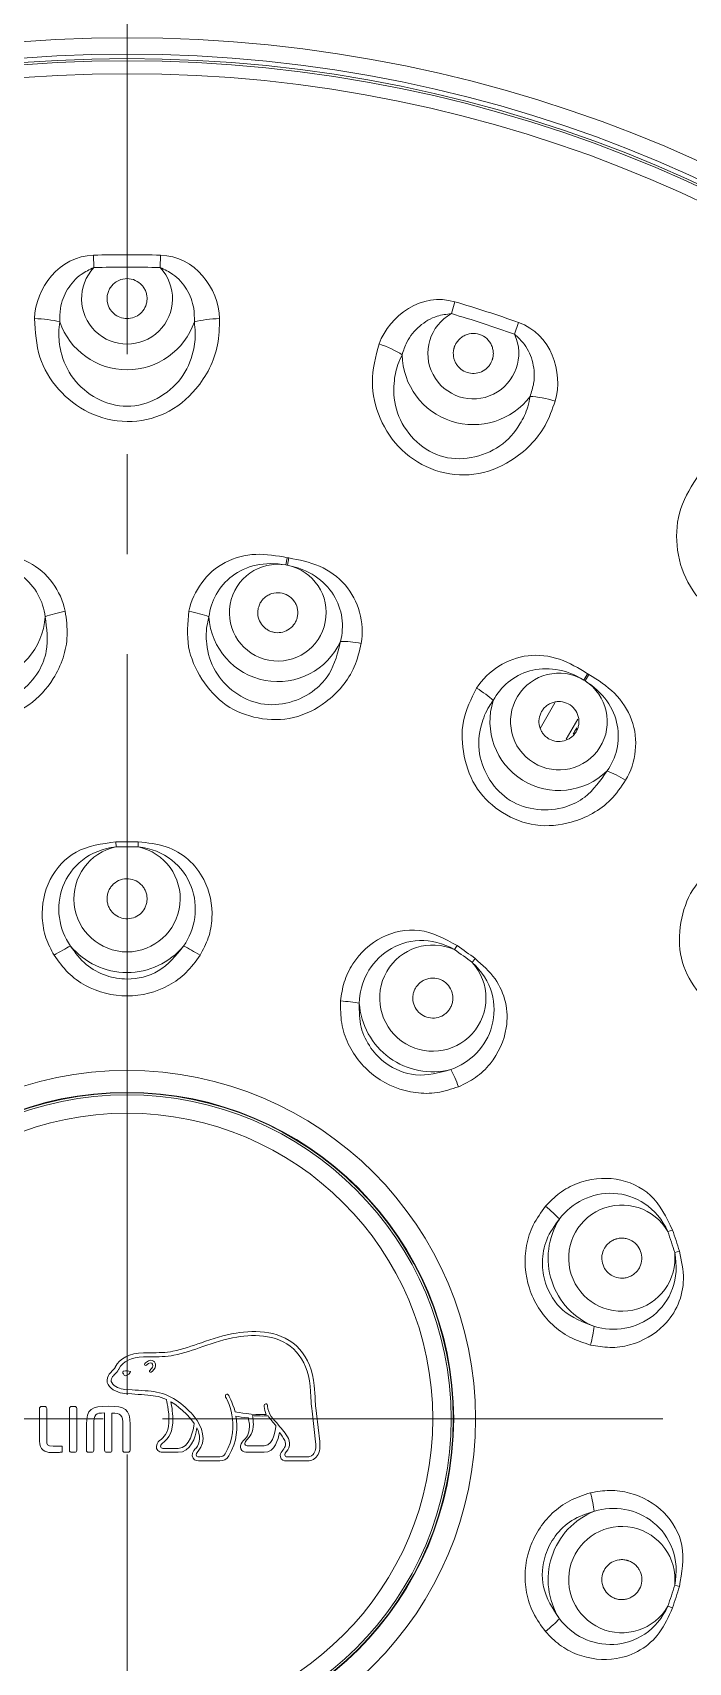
# Model space of a CAD drawing. Extents: x 0 to 1239, y 0 to 509.
# Drawn here: x 134.35 to 150.74, y 248.52 to 289.25 of the extents above; entities that cross this region are included whole.
import ezdxf

# ---------------------------------------------------------------- set-up
doc = ezdxf.new("R2010")
doc.units = 0
doc.header["$LTSCALE"] = 10
doc.header["$MEASUREMENT"] = 0
doc.linetypes.add('CENTER', pattern=[2, 1.25, -0.25, 0.25, -0.25])
doc.layers.add('1', color=7, linetype='CONTINUOUS')
doc.layers.add('Layer 1', color=7, linetype='CONTINUOUS')

msp = doc.modelspace()

# ---------------------------------------------------------------- linework, layer by layer
at = {"layer": '1', "color": 1, "linetype": 'CENTER', "lineweight": 13}
for p, q in [((136.713, 293.711), (136.713, 215.491)), ((136.713, 267.701), (136.713, 241.501)), ((97.603, 254.601), (175.823, 254.601)), ((123.613, 254.601), (149.813, 254.601))]:
    msp.add_line(p, q, dxfattribs=at)
at = {"layer": '1', "color": 7, "linetype": 'Continuous', "lineweight": 18}
for p, q in [((135.884, 283.378), (135.875, 283.687)), ((137.551, 283.687), (137.542, 283.378)), ((144.817, 282.226), (144.904, 282.522)), ((146.498, 282.004), (146.394, 281.713)), ((140.718, 276.126), (140.684, 275.944)), ((140.721, 275.937), (140.755, 276.119)), ((148.223, 273.226), (148.126, 273.068)), ((148.157, 273.048), (148.255, 273.206)), ((136.435, 269.023), (136.437, 268.9)), ((136.989, 268.9), (136.992, 269.023)), ((144.965, 266.432), (144.895, 266.332)), ((145.341, 266.007), (145.415, 266.105)), ((150.343, 259.322), (150.227, 259.282)), ((150.398, 258.757), (150.515, 258.793)), ((150.515, 250.41), (150.398, 250.445)), ((150.227, 249.92), (150.343, 249.88))]:
    msp.add_line(p, q, dxfattribs=at)
at = {"layer": '1', "color": 7, "linetype": 'Continuous', "lineweight": 13}
for p, q in [((147.038, 271.86), (147.406, 272.497)), ((147.977, 272.087), (147.69, 271.59))]:
    msp.add_line(p, q, dxfattribs=at)
at = {"layer": '1', "color": 7, "linetype": 'Continuous', "lineweight": 13, "extrusion": (0, 0, -1)}
for radius in [34.52, 8.709]:
    msp.add_circle((-136.713, 254.601), radius, dxfattribs=at)
at = {"layer": '1', "color": 7, "linetype": 'Continuous', "lineweight": 13}
for radius in [34.11, 33.622, 8.162, 7.641]:
    msp.add_circle((136.713, 254.601), radius, dxfattribs=at)
at = {"layer": '1', "color": 7, "linetype": 'Continuous', "lineweight": 18, "extrusion": (0, 0, -1)}
for radius in [34, 8.1]:
    msp.add_circle((-136.713, 254.601), radius, dxfattribs=at)
at = {"layer": '1', "color": 7, "linetype": 'Continuous', "lineweight": 18}
for radius in [33.944, 8.15]:
    msp.add_circle((136.713, 254.601), radius, dxfattribs=at)
for start, end in [(90, 244.5496), (295.4504, 90)]:
    msp.add_arc((136.713, 254.601), 37.999, start, end, dxfattribs=at)
at = {"layer": '1', "color": 7, "linetype": 'Continuous', "lineweight": 13}
for centre, radius, start, end in [((136.713, 254.601), 37.699, 295.4504, 244.5496), ((136.713, 282.601), 1.136, 136.8589, 43.1411), ((136.713, 254.601), 28.789, 88.35, 91.65), ((145.366, 281.231), 1.136, 118.8589, 25.1411), ((136.713, 254.601), 28.789, 70.35, 73.65), ((140.48, 274.752), 1.209, 80.2933, 78.5302), ((136.713, 254.601), 21.709, 79.3627, 79.4608), ((136.713, 254.601), 21.895, 79.3627, 79.4608), ((147.505, 272.031), 1.209, 59.1168, 57.3538), ((136.713, 254.601), 21.709, 58.1862, 58.2844), ((136.713, 254.601), 21.895, 58.1862, 58.2844), ((136.713, 267.601), 1.328, 102.0012, 77.9988), ((136.713, 254.601), 14.302, 88.8937, 91.1063), ((144.354, 265.118), 1.328, 66.0012, 41.9988), ((136.713, 254.601), 14.302, 52.8937, 55.1063), ((149.077, 258.618), 1.328, 30.0012, 5.9988), ((136.713, 254.601), 14.302, 16.8937, 19.1063), ((149.077, 250.584), 1.328, 354.0012, 329.9988), ((136.713, 254.601), 14.302, 340.8937, 343.1063)]:
    msp.add_arc(centre, radius, start, end, dxfattribs=at)
at = {"layer": '1', "color": 7, "linetype": 'Continuous', "lineweight": 13, "extrusion": (0, 0, -1)}
for centre, radius, start, end in [((-136.713, 254.601), 29.098, 88.35, 91.65), ((-136.713, 254.601), 29.098, 106.35, 109.65), ((-136.713, 282.601), 1.779, 199.0621, 340.9379), ((-145.366, 281.231), 1.779, 217.0621, 358.9379), ((-132.946, 274.752), 1.723, 183.403, 335.4205), ((-140.48, 274.752), 1.723, 204.5795, 356.597), ((-147.505, 272.031), 1.723, 225.756, 17.7734), ((-136.713, 254.601), 14.424, 88.8937, 91.1063), ((-136.713, 267.601), 1.842, 219.8896, 320.1104), ((-136.713, 254.601), 14.424, 124.8937, 127.1063), ((-144.354, 265.118), 1.842, 255.8896, 356.1104), ((-149.077, 258.618), 1.842, 291.8896, 32.1104), ((-136.713, 254.601), 14.424, 160.8937, 163.1063), ((-149.077, 250.584), 1.842, 327.8896, 68.1104), ((-136.713, 254.601), 14.424, 196.8937, 199.1063)]:
    msp.add_arc(centre, radius, start, end, dxfattribs=at)
at = {"layer": '1', "color": 7, "linetype": 'Continuous', "lineweight": 13}
for centre, major_axis, ratio, start_param, end_param in [((134.424, 281.81), (-0.999, 0.038), 0.290823, 4.069974, 4.748003), ((139.002, 281.81), (-0.999, -0.038), 0.290823, 4.676775, 5.354804), ((142.945, 281.186), (-0.939, 0.345), 0.290823, 4.069974, 4.748003), ((147.298, 279.771), (-0.962, 0.273), 0.290823, 4.676775, 5.354804), ((135.18, 274.619), (-0.783, -0.162), 0.21319, 4.685126, 5.38199), ((138.247, 274.619), (-0.783, 0.162), 0.21319, 4.042788, 4.739652), ((142.515, 273.821), (-0.789, 0.132), 0.21319, 4.685126, 5.38199), ((145.375, 272.714), (-0.672, 0.434), 0.21319, 4.042788, 4.739652), ((149.066, 270.428), (-0.688, 0.408), 0.21319, 4.685126, 5.38199), ((134.905, 266.09), (-0.679, -0.424), 0.114663, 4.022207, 4.663663), ((138.521, 266.09), (-0.679, 0.424), 0.114663, 4.761115, 5.40257), ((142.003, 264.959), (-0.798, 0.056), 0.114663, 4.022207, 4.663663), ((144.929, 262.833), (-0.3, 0.742), 0.114663, 4.761115, 5.40257), ((147.081, 259.871), (-0.613, 0.514), 0.114663, 4.022207, 4.663663), ((148.198, 256.432), (0.193, 0.776), 0.114663, 4.761115, 5.40257), ((148.198, 252.771), (-0.193, 0.776), 0.114663, 4.022207, 4.663663), ((147.081, 249.331), (0.613, 0.514), 0.114663, 4.761115, 5.40257)]:
    msp.add_ellipse(centre, major_axis=major_axis, ratio=ratio, start_param=start_param, end_param=end_param, dxfattribs=at)
at = {"layer": '1', "color": 7, "linetype": 'Continuous', "lineweight": 18}
msp.add_ellipse((135.658, 255.21), major_axis=(-67.06, -116.151), ratio=0.017452, start_param=1.723481, end_param=1.724816, dxfattribs=at)
at = {"layer": '1', "color": 7, "linetype": 'Continuous', "lineweight": 13}
for points in [[(135.875, 283.687), (135.016, 283.662), (134.429, 282.867), (134.4, 282.102)], [(139.027, 282.102), (138.998, 282.865), (138.414, 283.662), (137.551, 283.687)], [(144.904, 282.522), (144.079, 282.764), (143.275, 282.19), (143.011, 281.471)], [(147.412, 280.041), (147.62, 280.776), (147.311, 281.714), (146.498, 282.004)]]:
    msp.add_open_spline(points, degree=3, dxfattribs=at)
at = {"layer": '1', "color": 7, "linetype": 'Continuous', "lineweight": 18}
for points, knots in [([(135.884, 283.378), (135.775, 283.327), (135.511, 283.204), (135.199, 282.846), (135.032, 282.416), (135.032, 282.133), (135.032, 282.02)], [0, 0, 0, 0, 0.208309, 0.500324, 0.801714, 1, 1, 1, 1]), ([(138.395, 282.02), (138.395, 282.134), (138.395, 282.417), (138.227, 282.847), (137.916, 283.204), (137.652, 283.327), (137.542, 283.378)], [0, 0, 0, 0, 0.200407, 0.49953, 0.790901, 1, 1, 1, 1]), ([(137.213, 282.601), (137.213, 282.61), (137.213, 282.627), (137.21, 282.662), (137.201, 282.722), (137.174, 282.805), (137.122, 282.896), (137.029, 283), (136.875, 283.09), (136.661, 283.114), (136.487, 283.057), (136.373, 282.972), (136.303, 282.893), (136.252, 282.802), (136.226, 282.72), (136.217, 282.662), (136.214, 282.629), (136.213, 282.608), (136.213, 282.592), (136.214, 282.575), (136.216, 282.547), (136.228, 282.458), (136.271, 282.355), (136.346, 282.257), (136.438, 282.176), (136.575, 282.11), (136.758, 282.092), (136.938, 282.142), (137.09, 282.255), (137.173, 282.389), (137.206, 282.505), (137.213, 282.566), (137.213, 282.597), (137.213, 282.601)], [0, 0, 0, 0, 0.007812, 0.015625, 0.03125, 0.0625, 0.09375, 0.125, 0.1875, 0.25, 0.3125, 0.34375, 0.375, 0.40625, 0.4375, 0.453125, 0.460938, 0.46875, 0.472656, 0.476562, 0.484375, 0.5, 0.5625, 0.59375, 0.625, 0.6875, 0.75, 0.8125, 0.875, 0.9375, 0.96875, 0.996094, 1, 1, 1, 1]), ([(144.817, 282.226), (144.697, 282.211), (144.409, 282.176), (144.001, 281.932), (143.709, 281.574), (143.622, 281.305), (143.587, 281.198)], [0, 0, 0, 0, 0.208309, 0.500324, 0.801714, 1, 1, 1, 1]), ([(145.841, 281.077), (145.844, 281.085), (145.849, 281.101), (145.857, 281.135), (145.867, 281.195), (145.867, 281.282), (145.845, 281.385), (145.789, 281.513), (145.671, 281.646), (145.474, 281.735), (145.292, 281.734), (145.157, 281.689), (145.066, 281.635), (144.989, 281.564), (144.939, 281.494), (144.912, 281.442), (144.899, 281.411), (144.892, 281.392), (144.887, 281.376), (144.883, 281.36), (144.876, 281.333), (144.86, 281.245), (144.869, 281.133), (144.911, 281.017), (144.972, 280.912), (145.083, 280.806), (145.251, 280.733), (145.438, 280.724), (145.617, 280.785), (145.738, 280.887), (145.805, 280.987), (145.83, 281.043), (145.84, 281.073), (145.841, 281.077)], [0, 0, 0, 0, 0.007812, 0.015625, 0.03125, 0.0625, 0.09375, 0.125, 0.1875, 0.25, 0.3125, 0.34375, 0.375, 0.40625, 0.4375, 0.453125, 0.460938, 0.46875, 0.472656, 0.476562, 0.484375, 0.5, 0.5625, 0.59375, 0.625, 0.6875, 0.75, 0.8125, 0.875, 0.9375, 0.96875, 0.996094, 1, 1, 1, 1]), ([(146.785, 280.159), (146.82, 280.267), (146.908, 280.536), (146.881, 280.997), (146.696, 281.432), (146.483, 281.631), (146.394, 281.713)], [0, 0, 0, 0, 0.200407, 0.49953, 0.790901, 1, 1, 1, 1]), ([(140.972, 274.663), (140.975, 274.679), (140.979, 274.712), (140.981, 274.779), (140.971, 274.864), (140.938, 274.961), (140.869, 275.079), (140.74, 275.196), (140.541, 275.263), (140.365, 275.247), (140.237, 275.193), (140.152, 275.134), (140.081, 275.059), (140.028, 274.973), (140.002, 274.902), (139.99, 274.854), (139.985, 274.822), (139.975, 274.732), (139.995, 274.587), (140.074, 274.449), (140.163, 274.362), (140.241, 274.31), (140.326, 274.273), (140.448, 274.246), (140.607, 274.256), (140.781, 274.338), (140.891, 274.455), (140.941, 274.554), (140.962, 274.615), (140.969, 274.647), (140.972, 274.663)], [0, 0, 0, 0, 0.015625, 0.03125, 0.0625, 0.09375, 0.125, 0.1875, 0.25, 0.3125, 0.34375, 0.375, 0.40625, 0.4375, 0.46875, 0.476562, 0.484375, 0.5, 0.5625, 0.625, 0.65625, 0.6875, 0.71875, 0.75, 0.8125, 0.875, 0.9375, 0.96875, 0.984375, 1, 1, 1, 1]), ([(145.864, 272.557), (146.044, 272.899), (146.37, 273.182), (146.976, 273.353), (147.199, 273.369), (147.66, 273.297), (147.9, 273.205), (148.126, 273.068)], [0, 0, 0, 0, 0.5, 0.5, 0.75, 0.75, 1, 1, 1, 1]), ([(147.932, 271.77), (147.94, 271.784), (147.956, 271.813), (147.982, 271.875), (148.003, 271.957), (148.008, 272.06), (147.986, 272.195), (147.908, 272.35), (147.746, 272.485), (147.576, 272.534), (147.438, 272.53), (147.337, 272.505), (147.244, 272.461), (147.163, 272.4), (147.113, 272.343), (147.085, 272.302), (147.068, 272.274), (147.027, 272.195), (146.994, 272.052), (147.017, 271.895), (147.068, 271.781), (147.122, 271.705), (147.189, 271.64), (147.293, 271.571), (147.444, 271.522), (147.636, 271.536), (147.781, 271.605), (147.864, 271.68), (147.905, 271.729), (147.923, 271.756), (147.932, 271.77)], [0, 0, 0, 0, 0.015625, 0.03125, 0.0625, 0.09375, 0.125, 0.1875, 0.25, 0.3125, 0.34375, 0.375, 0.40625, 0.4375, 0.46875, 0.476562, 0.484375, 0.5, 0.5625, 0.625, 0.65625, 0.6875, 0.71875, 0.75, 0.8125, 0.875, 0.9375, 0.96875, 0.984375, 1, 1, 1, 1]), ([(137.213, 267.602), (137.213, 267.618), (137.212, 267.651), (137.202, 267.717), (137.177, 267.797), (137.129, 267.886), (137.042, 267.988), (136.899, 268.08), (136.697, 268.115), (136.496, 268.067), (136.359, 267.965), (136.279, 267.856), (136.237, 267.765), (136.218, 267.684), (136.214, 267.627), (136.213, 267.594), (136.215, 267.545), (136.227, 267.473), (136.272, 267.351), (136.37, 267.221), (136.537, 267.12), (136.729, 267.089), (136.92, 267.132), (137.081, 267.244), (137.17, 267.381), (137.207, 267.505), (137.213, 267.569), (137.213, 267.602)], [0, 0, 0, 0, 0.015625, 0.03125, 0.0625, 0.09375, 0.125, 0.1875, 0.25, 0.3125, 0.375, 0.40625, 0.4375, 0.46875, 0.484375, 0.492188, 0.5, 0.53125, 0.5625, 0.625, 0.6875, 0.75, 0.8125, 0.875, 0.9375, 0.96875, 1, 1, 1, 1]), ([(144.759, 264.825), (144.769, 264.838), (144.787, 264.866), (144.818, 264.925), (144.845, 265.005), (144.858, 265.104), (144.848, 265.238), (144.786, 265.397), (144.643, 265.543), (144.453, 265.623), (144.281, 265.621), (144.153, 265.58), (144.066, 265.531), (144.003, 265.477), (143.965, 265.433), (143.946, 265.407), (143.918, 265.366), (143.885, 265.3), (143.85, 265.175), (143.853, 265.012), (143.929, 264.833), (144.066, 264.695), (144.246, 264.618), (144.442, 264.613), (144.595, 264.672), (144.697, 264.75), (144.74, 264.799), (144.759, 264.825)], [0, 0, 0, 0, 0.015625, 0.03125, 0.0625, 0.09375, 0.125, 0.1875, 0.25, 0.3125, 0.375, 0.40625, 0.4375, 0.46875, 0.484375, 0.492188, 0.5, 0.53125, 0.5625, 0.625, 0.6875, 0.75, 0.8125, 0.875, 0.9375, 0.96875, 1, 1, 1, 1]), ([(147.517, 259.598), (147.826, 260.005), (148.331, 260.266), (149.143, 260.225), (149.414, 260.139), (149.889, 259.819), (150.091, 259.58), (150.227, 259.282)], [0, 0, 0, 0, 0.5, 0.5, 0.75, 0.75, 1, 1, 1, 1]), ([(149.232, 258.143), (149.247, 258.148), (149.279, 258.16), (149.338, 258.19), (149.407, 258.238), (149.476, 258.311), (149.547, 258.425), (149.59, 258.59), (149.56, 258.793), (149.453, 258.969), (149.313, 259.068), (149.185, 259.11), (149.086, 259.122), (149.003, 259.115), (148.947, 259.102), (148.916, 259.092), (148.87, 259.075), (148.804, 259.041), (148.703, 258.961), (148.609, 258.827), (148.565, 258.638), (148.595, 258.445), (148.695, 258.277), (148.851, 258.158), (149.009, 258.116), (149.138, 258.119), (149.201, 258.133), (149.232, 258.143)], [0, 0, 0, 0, 0.015625, 0.03125, 0.0625, 0.09375, 0.125, 0.1875, 0.25, 0.3125, 0.375, 0.40625, 0.4375, 0.46875, 0.484375, 0.492188, 0.5, 0.53125, 0.5625, 0.625, 0.6875, 0.75, 0.8125, 0.875, 0.9375, 0.96875, 1, 1, 1, 1]), ([(148.923, 250.108), (148.938, 250.103), (148.971, 250.095), (149.037, 250.084), (149.12, 250.082), (149.219, 250.101), (149.343, 250.152), (149.475, 250.259), (149.57, 250.441), (149.587, 250.646), (149.532, 250.809), (149.454, 250.918), (149.38, 250.986), (149.309, 251.029), (149.256, 251.051), (149.225, 251.062), (149.178, 251.075), (149.105, 251.086), (148.975, 251.081), (148.821, 251.028), (148.674, 250.9), (148.585, 250.727), (148.567, 250.533), (148.624, 250.345), (148.726, 250.217), (148.833, 250.144), (148.892, 250.118), (148.923, 250.108)], [0, 0, 0, 0, 0.015625, 0.03125, 0.0625, 0.09375, 0.125, 0.1875, 0.25, 0.3125, 0.375, 0.40625, 0.4375, 0.46875, 0.484375, 0.492188, 0.5, 0.53125, 0.5625, 0.625, 0.6875, 0.75, 0.8125, 0.875, 0.9375, 0.96875, 1, 1, 1, 1])]:
    msp.add_open_spline(points, degree=3, knots=knots, dxfattribs=at)
at = {"layer": '1', "color": 7, "linetype": 'Continuous', "lineweight": 13}
for points, knots in [([(139.027, 282.102), (139.021, 281.881), (139.011, 281.455), (138.796, 280.85), (138.385, 280.233), (137.709, 279.666), (136.709, 279.458), (135.729, 279.691), (134.959, 280.297), (134.455, 281.14), (134.419, 281.775), (134.4, 282.102)], [0, 0, 0, 0, 0.087559, 0.169343, 0.250406, 0.377797, 0.500268, 0.625545, 0.749633, 0.871138, 1, 1, 1, 1]), ([(135.032, 282.02), (135.022, 281.932), (134.993, 281.687), (135.054, 281.191), (135.41, 280.357), (136.715, 279.614), (138.018, 280.358), (138.373, 281.193), (138.433, 281.689), (138.405, 281.932), (138.395, 282.02)], [0, 0, 0, 0, 0.046232, 0.127418, 0.25434, 0.500128, 0.746139, 0.872776, 0.954238, 1, 1, 1, 1]), ([(147.412, 280.041), (147.338, 279.833), (147.196, 279.43), (146.806, 278.921), (146.224, 278.462), (145.406, 278.131), (144.391, 278.243), (143.531, 278.768), (142.985, 279.582), (142.767, 280.539), (142.928, 281.154), (143.011, 281.471)], [0, 0, 0, 0, 0.087559, 0.169343, 0.250406, 0.377797, 0.500268, 0.625545, 0.749633, 0.871138, 1, 1, 1, 1]), ([(143.587, 281.198), (143.55, 281.117), (143.447, 280.893), (143.352, 280.402), (143.433, 279.499), (144.444, 278.39), (145.914, 278.694), (146.509, 279.379), (146.72, 279.831), (146.768, 280.072), (146.785, 280.159)], [0, 0, 0, 0, 0.046232, 0.127418, 0.25434, 0.500128, 0.746139, 0.872776, 0.954238, 1, 1, 1, 1]), ([(154.749, 275.49), (154.615, 275.315), (154.356, 274.976), (153.827, 274.612), (153.132, 274.355), (152.251, 274.294), (151.32, 274.713), (150.665, 275.478), (150.398, 276.421), (150.486, 277.399), (150.829, 277.934), (151.006, 278.21)], [0, 0, 0, 0, 0.087559, 0.169343, 0.250406, 0.377797, 0.500268, 0.625545, 0.749633, 0.871138, 1, 1, 1, 1]), ([(135.167, 274.791), (135.061, 275.3), (134.728, 275.762), (134.027, 276.131), (133.764, 276.198), (133.231, 276.221), (132.97, 276.175), (132.709, 276.126)], [0, 0, 0, 0, 0.5, 0.5, 0.75, 0.75, 1, 1, 1, 1]), ([(140.718, 276.126), (140.46, 276.174), (140.193, 276.221), (139.661, 276.198), (139.397, 276.13), (138.701, 275.763), (138.365, 275.299), (138.26, 274.791)], [0, 0, 0, 0, 0.25, 0.25, 0.5, 0.5, 1, 1, 1, 1]), ([(132.743, 275.944), (133.005, 275.991), (133.257, 275.989), (133.714, 275.89), (133.916, 275.795), (134.423, 275.414), (134.622, 275.036), (134.666, 274.65)], [0, 0, 0, 0, 0.25, 0.25, 0.5, 0.5, 1, 1, 1, 1]), ([(138.76, 274.65), (138.804, 275.034), (139.006, 275.415), (139.509, 275.794), (139.711, 275.89), (140.168, 275.989), (140.424, 275.99), (140.684, 275.944)], [0, 0, 0, 0, 0.5, 0.5, 0.75, 0.75, 1, 1, 1, 1]), ([(140.721, 275.937), (140.982, 275.886), (141.216, 275.793), (141.607, 275.536), (141.761, 275.374), (142.096, 274.836), (142.145, 274.411), (142.047, 274.035)], [0, 0, 0, 0, 0.25, 0.25, 0.5, 0.5, 1, 1, 1, 1]), ([(142.564, 273.986), (142.65, 274.499), (142.506, 275.051), (141.986, 275.647), (141.765, 275.806), (141.276, 276.019), (141.016, 276.07), (140.755, 276.119)], [0, 0, 0, 0, 0.5, 0.5, 0.75, 0.75, 1, 1, 1, 1]), ([(135.167, 274.791), (135.195, 274.588), (135.249, 274.196), (135.136, 273.613), (134.842, 272.998), (134.305, 272.394), (133.457, 272.069), (132.55, 272.069), (131.755, 272.482), (131.104, 273.122), (130.944, 273.695), (130.862, 273.986)], [0, 0, 0, 0, 0.087618, 0.169383, 0.250858, 0.377472, 0.50113, 0.621828, 0.747779, 0.872055, 1, 1, 1, 1]), ([(131.379, 274.035), (131.387, 273.976), (131.414, 273.751), (131.575, 273.307), (132.117, 272.61), (133.421, 272.244), (134.434, 273.015), (134.767, 273.894), (134.705, 274.361), (134.666, 274.65)], [0, 0, 0, 0, 0.032494, 0.124187, 0.254047, 0.501013, 0.74779, 0.843536, 1, 1, 1, 1]), ([(142.564, 273.986), (142.517, 273.787), (142.427, 273.402), (142.11, 272.899), (141.614, 272.431), (140.895, 272.062), (139.987, 272.065), (139.141, 272.393), (138.549, 273.066), (138.174, 273.898), (138.231, 274.49), (138.26, 274.791)], [0, 0, 0, 0, 0.087618, 0.169383, 0.250858, 0.377472, 0.50113, 0.621828, 0.747779, 0.872055, 1, 1, 1, 1]), ([(138.76, 274.65), (138.745, 274.592), (138.689, 274.373), (138.679, 273.9), (138.933, 273.055), (140.017, 272.242), (141.239, 272.595), (141.868, 273.295), (141.979, 273.752), (142.047, 274.035)], [0, 0, 0, 0, 0.032494, 0.124187, 0.254047, 0.501013, 0.74779, 0.843536, 1, 1, 1, 1]), ([(148.223, 273.226), (148, 273.364), (147.768, 273.504), (147.264, 273.675), (146.993, 273.706), (146.211, 273.616), (145.73, 273.304), (145.449, 272.869)], [0, 0, 0, 0, 0.25, 0.25, 0.5, 0.5, 1, 1, 1, 1]), ([(148.157, 273.048), (148.383, 272.906), (148.568, 272.735), (148.839, 272.355), (148.924, 272.148), (149.042, 271.526), (148.935, 271.111), (148.707, 270.796)], [0, 0, 0, 0, 0.25, 0.25, 0.5, 0.5, 1, 1, 1, 1]), ([(149.172, 270.563), (149.437, 271.011), (149.502, 271.577), (149.232, 272.321), (149.083, 272.549), (148.705, 272.924), (148.481, 273.066), (148.255, 273.206)], [0, 0, 0, 0, 0.5, 0.5, 0.75, 0.75, 1, 1, 1, 1]), ([(149.172, 270.563), (149.056, 270.395), (148.833, 270.069), (148.356, 269.713), (147.724, 269.457), (146.92, 269.373), (146.075, 269.703), (145.404, 270.315), (145.096, 271.156), (145.046, 272.067), (145.313, 272.599), (145.449, 272.869)], [0, 0, 0, 0, 0.087618, 0.169383, 0.250858, 0.377472, 0.50113, 0.621828, 0.747779, 0.872055, 1, 1, 1, 1]), ([(145.864, 272.557), (145.83, 272.508), (145.698, 272.324), (145.518, 271.887), (145.449, 271.006), (146.166, 269.857), (147.434, 269.745), (148.273, 270.17), (148.541, 270.557), (148.707, 270.796)], [0, 0, 0, 0, 0.032494, 0.124187, 0.254047, 0.501013, 0.74779, 0.843536, 1, 1, 1, 1]), ([(134.89, 266.188), (134.814, 266.331), (134.66, 266.622), (134.547, 267.276), (134.701, 268.102), (135.414, 268.887), (136.086, 268.976), (136.435, 269.023)], [0, 0, 0, 0, 0.122348, 0.250537, 0.500701, 0.740241, 1, 1, 1, 1]), ([(135.3, 266.42), (135.008, 266.839), (134.916, 267.401), (135.206, 268.16), (135.371, 268.392), (135.822, 268.745), (136.112, 268.863), (136.437, 268.9)], [0, 0, 0, 0, 0.5, 0.5, 0.75, 0.75, 1, 1, 1, 1]), ([(136.989, 268.9), (137.312, 268.863), (137.602, 268.746), (138.054, 268.394), (138.221, 268.16), (138.509, 267.407), (138.417, 266.838), (138.127, 266.42)], [0, 0, 0, 0, 0.25, 0.25, 0.5, 0.5, 1, 1, 1, 1]), ([(136.992, 269.023), (137.229, 269), (137.68, 268.957), (138.27, 268.613), (138.74, 268.004), (138.885, 267.276), (138.768, 266.622), (138.613, 266.331), (138.537, 266.188)], [0, 0, 0, 0, 0.178312, 0.339085, 0.49995, 0.750823, 0.877602, 1, 1, 1, 1]), ([(154.097, 264.985), (153.928, 264.869), (153.602, 264.646), (153.029, 264.487), (152.347, 264.476), (151.567, 264.688), (150.898, 265.302), (150.494, 266.114), (150.51, 267.01), (150.793, 267.878), (151.234, 268.277), (151.458, 268.479)], [0, 0, 0, 0, 0.087618, 0.169383, 0.250858, 0.377472, 0.50113, 0.621828, 0.747779, 0.872055, 1, 1, 1, 1]), ([(142.049, 265.047), (142.071, 265.207), (142.117, 265.533), (142.411, 266.129), (143.021, 266.706), (144.059, 266.922), (144.655, 266.6), (144.965, 266.432)], [0, 0, 0, 0, 0.122348, 0.250537, 0.500701, 0.740241, 1, 1, 1, 1]), ([(135.3, 266.42), (135.42, 266.254), (135.653, 265.934), (136.173, 265.659), (136.803, 265.551), (137.574, 265.737), (137.936, 266.184), (138.127, 266.42)], [0, 0, 0, 0, 0.179308, 0.34764, 0.501941, 0.73734, 1, 1, 1, 1]), ([(142.516, 264.993), (142.527, 265.505), (142.783, 266.013), (143.464, 266.457), (143.733, 266.547), (144.306, 266.568), (144.61, 266.493), (144.895, 266.332)], [0, 0, 0, 0, 0.5, 0.5, 0.75, 0.75, 1, 1, 1, 1]), ([(138.537, 266.188), (138.427, 266.037), (138.214, 265.741), (137.62, 265.312), (136.715, 265.078), (135.809, 265.31), (135.214, 265.739), (134.999, 266.036), (134.89, 266.188)], [0, 0, 0, 0, 0.128893, 0.252238, 0.499595, 0.747082, 0.870682, 1, 1, 1, 1]), ([(145.341, 266.007), (145.581, 265.787), (145.747, 265.522), (145.905, 264.972), (145.902, 264.684), (145.693, 263.906), (145.284, 263.499), (144.804, 263.332)], [0, 0, 0, 0, 0.25, 0.25, 0.5, 0.5, 1, 1, 1, 1]), ([(145.415, 266.105), (145.594, 265.947), (145.934, 265.647), (146.209, 265.022), (146.231, 264.253), (145.92, 263.579), (145.441, 263.118), (145.145, 262.974), (144.999, 262.903)], [0, 0, 0, 0, 0.178312, 0.339085, 0.49995, 0.750823, 0.877602, 1, 1, 1, 1]), ([(144.999, 262.903), (144.822, 262.845), (144.475, 262.731), (143.743, 262.733), (142.873, 263.076), (142.276, 263.797), (142.047, 264.493), (142.048, 264.86), (142.049, 265.047)], [0, 0, 0, 0, 0.128893, 0.252238, 0.499595, 0.747082, 0.870682, 1, 1, 1, 1]), ([(142.516, 264.993), (142.517, 264.789), (142.517, 264.393), (142.776, 263.865), (143.222, 263.407), (143.955, 263.104), (144.51, 263.253), (144.804, 263.332)], [0, 0, 0, 0, 0.179308, 0.34764, 0.501941, 0.73734, 1, 1, 1, 1]), ([(147.17, 259.916), (147.282, 260.032), (147.511, 260.269), (148.098, 260.578), (148.931, 260.687), (149.898, 260.251), (150.191, 259.64), (150.343, 259.322)], [0, 0, 0, 0, 0.122348, 0.250537, 0.500701, 0.740241, 1, 1, 1, 1]), ([(148.297, 256.447), (148.119, 256.505), (147.771, 256.617), (147.18, 257.048), (146.678, 257.837), (146.619, 258.771), (146.843, 259.469), (147.059, 259.765), (147.17, 259.916)], [0, 0, 0, 0, 0.128893, 0.252238, 0.499595, 0.747082, 0.870682, 1, 1, 1, 1]), ([(147.517, 259.598), (147.397, 259.432), (147.164, 259.112), (147.063, 258.532), (147.155, 257.9), (147.57, 257.224), (148.107, 257.018), (148.39, 256.909)], [0, 0, 0, 0, 0.179308, 0.34764, 0.501941, 0.73734, 1, 1, 1, 1]), ([(150.515, 258.793), (150.567, 258.56), (150.665, 258.118), (150.521, 257.451), (150.087, 256.815), (149.439, 256.452), (148.78, 256.362), (148.456, 256.419), (148.297, 256.447)], [0, 0, 0, 0, 0.178312, 0.339085, 0.49995, 0.750823, 0.877602, 1, 1, 1, 1]), ([(150.398, 258.757), (150.462, 258.439), (150.441, 258.127), (150.245, 257.589), (150.074, 257.357), (149.447, 256.851), (148.877, 256.762), (148.39, 256.909)], [0, 0, 0, 0, 0.25, 0.25, 0.5, 0.5, 1, 1, 1, 1]), ([(147.17, 249.286), (147.06, 249.437), (146.844, 249.732), (146.62, 250.429), (146.677, 251.362), (147.178, 252.152), (147.77, 252.585), (148.118, 252.697), (148.297, 252.755)], [0, 0, 0, 0, 0.128893, 0.252238, 0.499595, 0.747082, 0.870682, 1, 1, 1, 1]), ([(148.297, 252.755), (148.455, 252.783), (148.78, 252.84), (149.437, 252.745), (150.175, 252.343), (150.701, 251.422), (150.579, 250.756), (150.515, 250.41)], [0, 0, 0, 0, 0.122348, 0.250537, 0.500701, 0.740241, 1, 1, 1, 1]), ([(148.39, 252.293), (148.196, 252.23), (147.819, 252.107), (147.397, 251.698), (147.099, 251.133), (147.038, 250.342), (147.351, 249.859), (147.517, 249.605)], [0, 0, 0, 0, 0.179308, 0.34764, 0.501941, 0.73734, 1, 1, 1, 1]), ([(148.39, 252.293), (148.88, 252.441), (149.442, 252.355), (150.075, 251.845), (150.244, 251.616), (150.44, 251.078), (150.463, 250.766), (150.398, 250.445)], [0, 0, 0, 0, 0.5, 0.5, 0.75, 0.75, 1, 1, 1, 1]), ([(150.343, 249.88), (150.248, 249.661), (150.068, 249.245), (149.559, 248.791), (148.834, 248.532), (148.097, 248.619), (147.51, 248.933), (147.282, 249.17), (147.17, 249.286)], [0, 0, 0, 0, 0.178312, 0.339085, 0.49995, 0.750823, 0.877602, 1, 1, 1, 1]), ([(150.227, 249.92), (150.092, 249.624), (149.891, 249.385), (149.417, 249.064), (149.142, 248.978), (148.337, 248.936), (147.824, 249.199), (147.517, 249.605)], [0, 0, 0, 0, 0.25, 0.25, 0.5, 0.5, 1, 1, 1, 1])]:
    msp.add_open_spline(points, degree=3, knots=knots, dxfattribs=at)
at = {"layer": 'Layer 1', "color": 7, "lineweight": 18}
for points, knots in [([(141.529, 254.035), (141.529, 254.035), (141.448, 254.736), (141.448, 254.736), (141.42, 254.939), (141.415, 255.049), (141.411, 255.156), (141.411, 255.156), (141.391, 255.433), (141.391, 255.433), (141.349, 255.811), (141.227, 256.116), (141.027, 256.339), (140.597, 256.823), (139.924, 256.828), (139.436, 256.747), (139.138, 256.698), (138.85, 256.6), (138.573, 256.505), (138.341, 256.426), (138.102, 256.344), (137.86, 256.292), (137.693, 256.256), (137.483, 256.256), (137.298, 256.255), (137.298, 256.255), (137.121, 256.252), (137.121, 256.252), (136.773, 256.244), (136.536, 256.123), (136.417, 255.895), (136.417, 255.895), (136.412, 255.885), (136.412, 255.885), (136.392, 255.851), (136.365, 255.823), (136.336, 255.794), (136.305, 255.763), (136.273, 255.731), (136.249, 255.689), (136.203, 255.611), (136.2, 255.532), (136.238, 255.459), (136.312, 255.32), (136.523, 255.245), (136.649, 255.236), (136.649, 255.236), (136.834, 255.224), (136.834, 255.224), (137.034, 255.213), (137.282, 255.199), (137.428, 255.172), (137.522, 255.156), (137.611, 255.126), (137.695, 255.088), (137.697, 255.08), (137.772, 254.808), (137.757, 254.508), (137.743, 254.235), (137.625, 254.14), (137.538, 254.071), (137.537, 254.07), (137.452, 254.004), (137.446, 253.923), (137.442, 253.879), (137.455, 253.839), (137.481, 253.812), (137.51, 253.781), (137.553, 253.766), (137.609, 253.766), (137.609, 253.766), (137.987, 253.766), (137.987, 253.766), (138.296, 253.766), (138.428, 254.127), (138.46, 254.379), (138.55, 254.198), (138.549, 253.995), (138.433, 253.865), (138.433, 253.865), (138.332, 253.772), (138.342, 253.682), (138.353, 253.588), (138.432, 253.55), (138.495, 253.55), (138.495, 253.55), (139.031, 253.55), (139.031, 253.55), (139.127, 253.55), (139.204, 253.594), (139.253, 253.675), (139.471, 254.037), (139.483, 254.394), (139.435, 254.671), (139.501, 254.657), (139.612, 254.638), (139.746, 254.624), (139.752, 254.585), (139.767, 254.501), (139.767, 254.501), (139.77, 254.469), (139.772, 254.44), (139.772, 254.413), (139.772, 254.204), (139.679, 254.114), (139.625, 254.063), (139.625, 254.063), (139.554, 253.991), (139.547, 253.931), (139.547, 253.931), (139.531, 253.869), (139.584, 253.814), (139.614, 253.782), (139.661, 253.766), (139.725, 253.766), (139.725, 253.766), (140.143, 253.766), (140.143, 253.766), (140.409, 253.766), (140.492, 254.095), (140.519, 254.265), (140.566, 254.205), (140.619, 254.132), (140.652, 254.063), (140.674, 254.017), (140.678, 253.964), (140.663, 253.915), (140.636, 253.826), (140.523, 253.763), (140.546, 253.657), (140.564, 253.576), (140.633, 253.55), (140.703, 253.55), (140.703, 253.55), (141.24, 253.55), (141.24, 253.55), (141.244, 253.55), (141.352, 253.549), (141.437, 253.641), (141.517, 253.727), (141.547, 253.856), (141.529, 254.035)], [0, 0, 0, 0, 1, 1, 1, 2, 2, 2, 3, 3, 3, 4, 4, 4, 5, 5, 5, 6, 6, 6, 7, 7, 7, 8, 8, 8, 9, 9, 9, 10, 10, 10, 11, 11, 11, 12, 12, 12, 13, 13, 13, 14, 14, 14, 15, 15, 15, 16, 16, 16, 17, 17, 17, 18, 18, 18, 19, 19, 19, 20, 20, 20, 21, 21, 21, 22, 22, 22, 23, 23, 23, 24, 24, 24, 25, 25, 25, 26, 26, 26, 27, 27, 27, 28, 28, 28, 29, 29, 29, 30, 30, 30, 31, 31, 31, 32, 32, 32, 33, 33, 33, 34, 34, 34, 35, 35, 35, 36, 36, 36, 37, 37, 37, 38, 38, 38, 39, 39, 39, 40, 40, 40, 41, 41, 41, 42, 42, 42, 43, 43, 43, 44, 44, 44, 45, 45, 45, 46, 46, 46, 47, 47, 47, 47]), ([(141.363, 253.712), (141.31, 253.654), (141.244, 253.653), (141.24, 253.653), (141.24, 253.653), (140.713, 253.653), (140.713, 253.653), (140.681, 253.653), (140.656, 253.666), (140.656, 253.704), (140.656, 253.759), (140.727, 253.804), (140.754, 253.876), (140.781, 253.951), (140.78, 254.034), (140.745, 254.108), (140.683, 254.24), (140.59, 254.344), (140.5, 254.445), (140.372, 254.589), (140.235, 254.726), (140.225, 254.923), (140.223, 254.951), (140.211, 254.979), (140.183, 254.978), (140.154, 254.976), (140.135, 254.951), (140.138, 254.915), (140.143, 254.839), (140.162, 254.772), (140.189, 254.709), (139.842, 254.694), (139.494, 254.763), (139.411, 254.78), (139.35, 255.028), (139.251, 255.189), (139.248, 255.193), (139.234, 255.217), (139.208, 255.225), (139.188, 255.213), (139.167, 255.201), (139.163, 255.172), (139.177, 255.148), (139.182, 255.141), (139.594, 254.44), (139.164, 253.728), (139.134, 253.677), (139.091, 253.653), (139.031, 253.653), (139.031, 253.653), (138.497, 253.653), (138.497, 253.653), (138.475, 253.653), (138.441, 253.668), (138.441, 253.704), (138.441, 253.741), (138.494, 253.797), (138.494, 253.797), (138.709, 254.037), (138.6, 254.412), (138.393, 254.659), (138.192, 254.898), (137.865, 255.199), (137.446, 255.273), (137.294, 255.3), (137.042, 255.315), (136.84, 255.327), (136.84, 255.327), (136.656, 255.337), (136.656, 255.337), (136.553, 255.345), (136.382, 255.408), (136.33, 255.507), (136.308, 255.548), (136.311, 255.591), (136.338, 255.638), (136.356, 255.668), (136.382, 255.694), (136.41, 255.722), (136.442, 255.755), (136.475, 255.788), (136.501, 255.834), (136.501, 255.834), (136.509, 255.848), (136.509, 255.848), (136.609, 256.04), (136.816, 256.142), (137.125, 256.15), (137.125, 256.15), (137.298, 256.152), (137.298, 256.152), (137.488, 256.153), (137.704, 256.154), (137.882, 256.192), (138.129, 256.245), (138.372, 256.328), (138.606, 256.408), (138.88, 256.502), (139.163, 256.598), (139.453, 256.646), (139.916, 256.723), (140.551, 256.719), (140.95, 256.271), (141.135, 256.064), (141.248, 255.778), (141.288, 255.422), (141.288, 255.422), (141.307, 255.152), (141.307, 255.152), (141.312, 255.042), (141.317, 254.93), (141.346, 254.722), (141.346, 254.722), (141.426, 254.024), (141.426, 254.024), (141.441, 253.879), (141.419, 253.775), (141.363, 253.712)], [0, 0, 0, 0, 1, 1, 1, 2, 2, 2, 3, 3, 3, 4, 4, 4, 5, 5, 5, 6, 6, 6, 7, 7, 7, 8, 8, 8, 9, 9, 9, 10, 10, 10, 11, 11, 11, 12, 12, 12, 13, 13, 13, 14, 14, 14, 15, 15, 15, 16, 16, 16, 17, 17, 17, 18, 18, 18, 19, 19, 19, 20, 20, 20, 21, 21, 21, 22, 22, 22, 23, 23, 23, 24, 24, 24, 25, 25, 25, 26, 26, 26, 27, 27, 27, 28, 28, 28, 29, 29, 29, 30, 30, 30, 31, 31, 31, 32, 32, 32, 33, 33, 33, 34, 34, 34, 35, 35, 35, 36, 36, 36, 37, 37, 37, 38, 38, 38, 39, 39, 39, 39]), ([(136.619, 255.791), (136.619, 255.791), (136.697, 255.826), (136.794, 255.788), (136.794, 255.788), (136.806, 255.783), (136.79, 255.762), (136.743, 255.698), (136.696, 255.684), (136.696, 255.684), (136.696, 255.684), (136.663, 255.672), (136.644, 255.695), (136.605, 255.74), (136.604, 255.767), (136.604, 255.767), (136.604, 255.767), (136.6, 255.786), (136.619, 255.791)], [0, 0, 0, 0, 1, 1, 1, 2, 2, 2, 3, 3, 3, 4, 4, 4, 5, 5, 5, 6, 6, 6, 6]), ([(137.16, 255.989), (137.149, 255.977), (137.148, 255.955), (137.16, 255.944), (137.173, 255.933), (137.194, 255.936), (137.205, 255.949), (137.211, 255.955), (137.275, 256.032), (137.331, 255.992), (137.351, 255.978), (137.359, 255.958), (137.356, 255.931), (137.351, 255.888), (137.314, 255.839), (137.289, 255.823), (137.274, 255.814), (137.265, 255.796), (137.271, 255.78), (137.278, 255.765), (137.298, 255.76), (137.313, 255.768), (137.359, 255.79), (137.418, 255.864), (137.426, 255.933), (137.431, 255.981), (137.409, 256.02), (137.371, 256.047), (137.289, 256.105), (137.195, 256.027), (137.16, 255.989)], [0, 0, 0, 0, 1, 1, 1, 2, 2, 2, 3, 3, 3, 4, 4, 4, 5, 5, 5, 6, 6, 6, 7, 7, 7, 8, 8, 8, 9, 9, 9, 10, 10, 10, 10]), ([(138.391, 254.49), (138.373, 254.344), (138.289, 253.862), (137.987, 253.862), (137.987, 253.862), (137.609, 253.862), (137.609, 253.862), (137.58, 253.862), (137.549, 253.886), (137.549, 253.922), (137.549, 253.958), (137.596, 253.994), (137.599, 253.996), (137.694, 254.072), (137.838, 254.187), (137.854, 254.503), (137.865, 254.72), (137.832, 254.919), (137.809, 255.028), (137.809, 255.028), (138.145, 254.836), (138.391, 254.49)], [0, 0, 0, 0, 1, 1, 1, 2, 2, 2, 3, 3, 3, 4, 4, 4, 5, 5, 5, 6, 6, 6, 7, 7, 7, 7]), ([(135.06, 253.768), (135.06, 253.768), (135.086, 253.773), (135.086, 253.773), (135.086, 253.773), (135.094, 253.775), (135.094, 253.775), (135.094, 253.775), (135.094, 253.921), (135.094, 253.921), (135.094, 253.921), (134.863, 253.921), (134.863, 253.921), (134.707, 253.921), (134.707, 253.979), (134.707, 254.036), (134.707, 254.036), (134.707, 254.862), (134.707, 254.862), (134.707, 254.889), (134.683, 254.913), (134.655, 254.913), (134.655, 254.913), (134.577, 254.913), (134.577, 254.913), (134.549, 254.913), (134.525, 254.889), (134.525, 254.862), (134.525, 254.862), (134.525, 254.053), (134.525, 254.053), (134.525, 253.818), (134.668, 253.766), (134.81, 253.758), (134.81, 253.758), (134.95, 253.758), (134.95, 253.758), (134.996, 253.76), (135.017, 253.763), (135.04, 253.766), (135.04, 253.766), (135.06, 253.768), (135.06, 253.768)], [0, 0, 0, 0, 1, 1, 1, 2, 2, 2, 3, 3, 3, 4, 4, 4, 5, 5, 5, 6, 6, 6, 7, 7, 7, 8, 8, 8, 9, 9, 9, 10, 10, 10, 11, 11, 11, 12, 12, 12, 13, 13, 13, 14, 14, 14, 14]), ([(135.323, 254.913), (135.293, 254.913), (135.275, 254.888), (135.275, 254.863), (135.275, 254.863), (135.275, 253.817), (135.275, 253.817), (135.275, 253.788), (135.297, 253.766), (135.323, 253.766), (135.323, 253.766), (135.408, 253.766), (135.408, 253.766), (135.438, 253.766), (135.457, 253.792), (135.457, 253.817), (135.457, 253.817), (135.457, 254.863), (135.457, 254.863), (135.457, 254.891), (135.435, 254.913), (135.408, 254.913), (135.408, 254.913), (135.323, 254.913), (135.323, 254.913)], [0, 0, 0, 0, 1, 1, 1, 2, 2, 2, 3, 3, 3, 4, 4, 4, 5, 5, 5, 6, 6, 6, 7, 7, 7, 8, 8, 8, 8]), ([(136.655, 253.766), (136.655, 253.766), (136.741, 253.766), (136.741, 253.766), (136.771, 253.766), (136.79, 253.793), (136.79, 253.817), (136.79, 253.817), (136.79, 254.46), (136.79, 254.46), (136.79, 254.852), (136.661, 254.918), (136.245, 254.918), (135.827, 254.918), (135.698, 254.852), (135.698, 254.46), (135.698, 254.46), (135.698, 253.817), (135.698, 253.817), (135.698, 253.788), (135.72, 253.766), (135.747, 253.766), (135.747, 253.766), (135.832, 253.766), (135.832, 253.766), (135.863, 253.766), (135.881, 253.792), (135.881, 253.817), (135.881, 253.817), (135.881, 254.446), (135.881, 254.446), (135.881, 254.722), (135.919, 254.749), (136.153, 254.749), (136.153, 254.733), (136.153, 253.817), (136.153, 253.817), (136.153, 253.787), (136.174, 253.766), (136.202, 253.766), (136.202, 253.766), (136.286, 253.766), (136.286, 253.766), (136.317, 253.766), (136.335, 253.792), (136.335, 253.817), (136.335, 253.817), (136.335, 254.73), (136.335, 254.748), (136.444, 254.747), (136.514, 254.736), (136.553, 254.697), (136.597, 254.653), (136.606, 254.571), (136.606, 254.446), (136.606, 254.446), (136.606, 253.817), (136.606, 253.817), (136.606, 253.789), (136.628, 253.766), (136.655, 253.766)], [0, 0, 0, 0, 1, 1, 1, 2, 2, 2, 3, 3, 3, 4, 4, 4, 5, 5, 5, 6, 6, 6, 7, 7, 7, 8, 8, 8, 9, 9, 9, 10, 10, 10, 11, 11, 11, 12, 12, 12, 13, 13, 13, 14, 14, 14, 15, 15, 15, 16, 16, 16, 17, 17, 17, 18, 18, 18, 19, 19, 19, 20, 20, 20, 20]), ([(140.143, 253.93), (140.143, 253.93), (139.714, 253.93), (139.714, 253.93), (139.68, 253.93), (139.655, 253.957), (139.655, 253.99), (139.655, 254.022), (139.691, 254.06), (139.693, 254.062), (139.782, 254.147), (139.869, 254.263), (139.869, 254.479), (139.869, 254.51), (139.867, 254.543), (139.864, 254.579), (139.864, 254.579), (139.853, 254.642), (139.847, 254.683), (139.965, 254.675), (140.113, 254.669), (140.24, 254.678), (140.287, 254.601), (140.368, 254.506), (140.431, 254.434), (140.431, 254.434), (140.43, 254.434), (140.43, 254.435), (140.43, 254.429), (140.397, 253.93), (140.143, 253.93)], [0, 0, 0, 0, 1, 1, 1, 2, 2, 2, 3, 3, 3, 4, 4, 4, 5, 5, 5, 6, 6, 6, 7, 7, 7, 8, 8, 8, 9, 9, 9, 10, 10, 10, 10])]:
    msp.add_open_spline(points, degree=3, knots=knots, dxfattribs=at)

doc.saveas('drawing.dxf')
